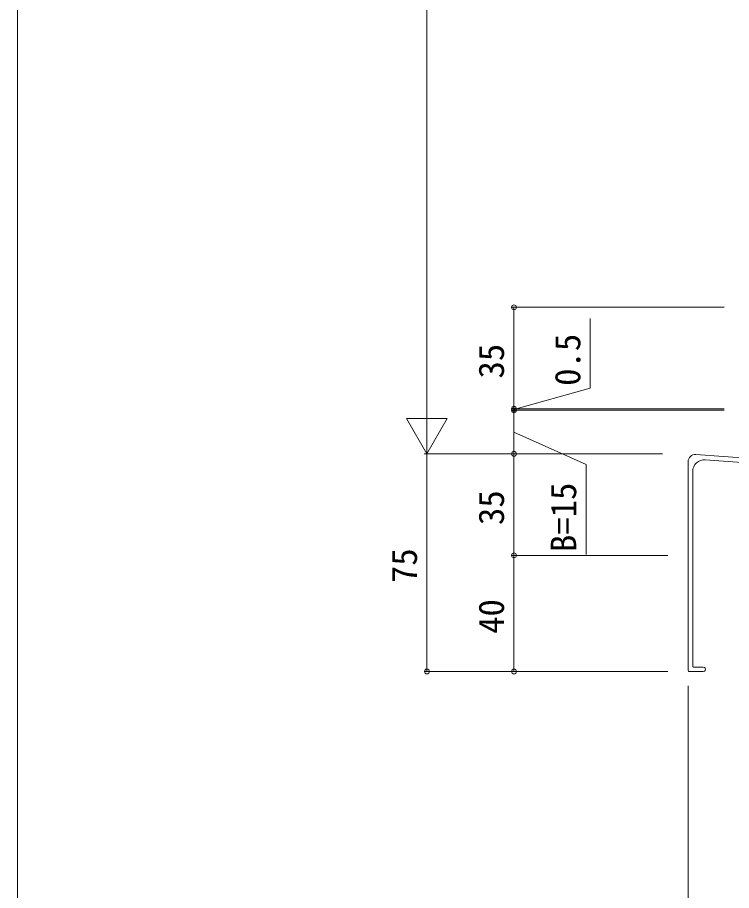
# Model space of a CAD drawing. Units: millimetres, scale not verified. Extents: x -990 to 990, y -1600 to 1603.
# Drawn here: x -990 to -743.9, y -1020.9 to -720 of the extents above; entities that cross this region are included whole.
import ezdxf
from ezdxf.enums import TextEntityAlignment as Align

# ---------------------------------------------------------------- set-up
doc = ezdxf.new("R2010")
doc.units = ezdxf.units.MM
doc.header["$LTSCALE"] = 8
for name, color, linetype, lineweight in [('0-0_0', 7, 'Continuous', 9), ('0-6_YKK_D', 7, 'Continuous', 9), ('0-7_YSS_K', 6, 'Continuous', 9)]:
    doc.layers.add(name, color=color, linetype=linetype, lineweight=lineweight)
doc.styles.add('ＭＳ ゴシック', font='')
doc.styles.get('ＭＳ ゴシック').set_extended_font_data('MS Gothic')

msp = doc.modelspace()

# ---------------------------------------------------------------- linework, layer by layer
at = {"layer": '0-0_0'}
msp.add_lwpolyline([(990, -1600), (-990, -1600), (-990, 1520)], dxfattribs=at)
at = {"layer": '0-6_YKK_D'}
for p, q in [((-756.19, -870.589), (-561.19, -885.214)), ((-689.334, -877.208), (-752.978, -872.435)), ((-758.877, -945.088), (-758.877, -873.082)), ((-757.277, -876.424), (-757.277, -943.588)), ((-756.977, -943.888), (-753.627, -943.888)), ((-753.627, -945.388), (-758.577, -945.388))]:
    msp.add_line(p, q, dxfattribs=at)
for centre, radius, start, end in [((-756.377, -873.082), 2.5, 85.71085, 180), ((-753.277, -876.424), 4, 85.71085, 180), ((-756.977, -943.588), 0.3, 180, 270), ((-753.627, -944.638), 0.75, 270, 90.00117), ((-758.577, -945.088), 0.3, 180, 270)]:
    msp.add_arc(centre, radius, start, end, dxfattribs=at)
at = {"layer": '0-7_YSS_K'}
for p, q in [((-848.877, -856.388), (-848.877, -434.388)), ((-746.432, -819.888), (-819.877, -819.888)), ((-818.877, -854.888), (-818.877, -819.888)), ((-848.877, -870.388), (-848.877, -846.139)), ((-818.877, -854.888), (-818.877, -851.488)), ((-746.432, -854.888), (-819.877, -854.888)), ((-746.432, -854.888), (-819.877, -854.888)), ((-746.432, -855.388), (-819.877, -855.388)), ((-767.673, -855.388), (-819.877, -855.388)), ((-818.877, -855.388), (-818.877, -854.888)), ((-818.877, -855.388), (-818.877, -854.888)), ((-818.877, -855.388), (-818.877, -858.788)), ((-818.877, -855.388), (-818.877, -870.388)), ((-848.877, -870.388), (-855.877, -858.264)), ((-841.877, -858.264), (-855.877, -858.264)), ((-848.877, -870.388), (-841.877, -858.264)), ((-767.673, -870.388), (-849.877, -870.388)), ((-767.673, -870.388), (-849.877, -870.388)), ((-848.877, -870.388), (-848.877, -945.388)), ((-767.673, -870.388), (-819.877, -870.388)), ((-767.673, -870.388), (-819.877, -870.388)), ((-818.877, -870.388), (-818.877, -905.388)), ((-767.673, -905.388), (-819.877, -905.388)), ((-765.877, -905.388), (-819.877, -905.388)), ((-818.877, -905.388), (-818.877, -945.388)), ((-767.673, -945.388), (-849.877, -945.388)), ((-765.877, -945.388), (-819.877, -945.388)), ((-758.877, -950.388), (-758.877, -1081.388))]:
    msp.add_line(p, q, dxfattribs=at)
for points in [[(-818.877, -855.138), (-792.58, -847.756), (-792.58, -823.756)], [(-818.877, -862.888), (-793.994, -874.011), (-793.994, -905.051)]]:
    msp.add_lwpolyline(points, dxfattribs=at)
for centre in [(-818.877, -819.888), (-818.877, -854.888), (-818.877, -854.888), (-818.877, -855.388), (-818.877, -855.388), (-818.877, -870.388), (-818.877, -870.388), (-818.877, -905.388), (-818.877, -905.388), (-848.877, -945.388), (-818.877, -945.388)]:
    msp.add_circle(centre, 0.85, dxfattribs=at)

# ---------------------------------------------------------------- texts
at = {"layer": '0-7_YSS_K', "style": 'ＭＳ ゴシック'}
for s, p in [('0.5', (-793.38, -846.956)), ('35', (-819.677, -844.428)), ('B=15', (-794.794, -904.251)), ('35', (-819.677, -894.928)), ('75', (-849.677, -914.928)), ('40', (-819.677, -932.428))]:
    msp.add_text(s, height=8.798, rotation=90, dxfattribs=at).set_placement(p, align=Align.BOTTOM_LEFT)

doc.saveas('drawing.dxf')
